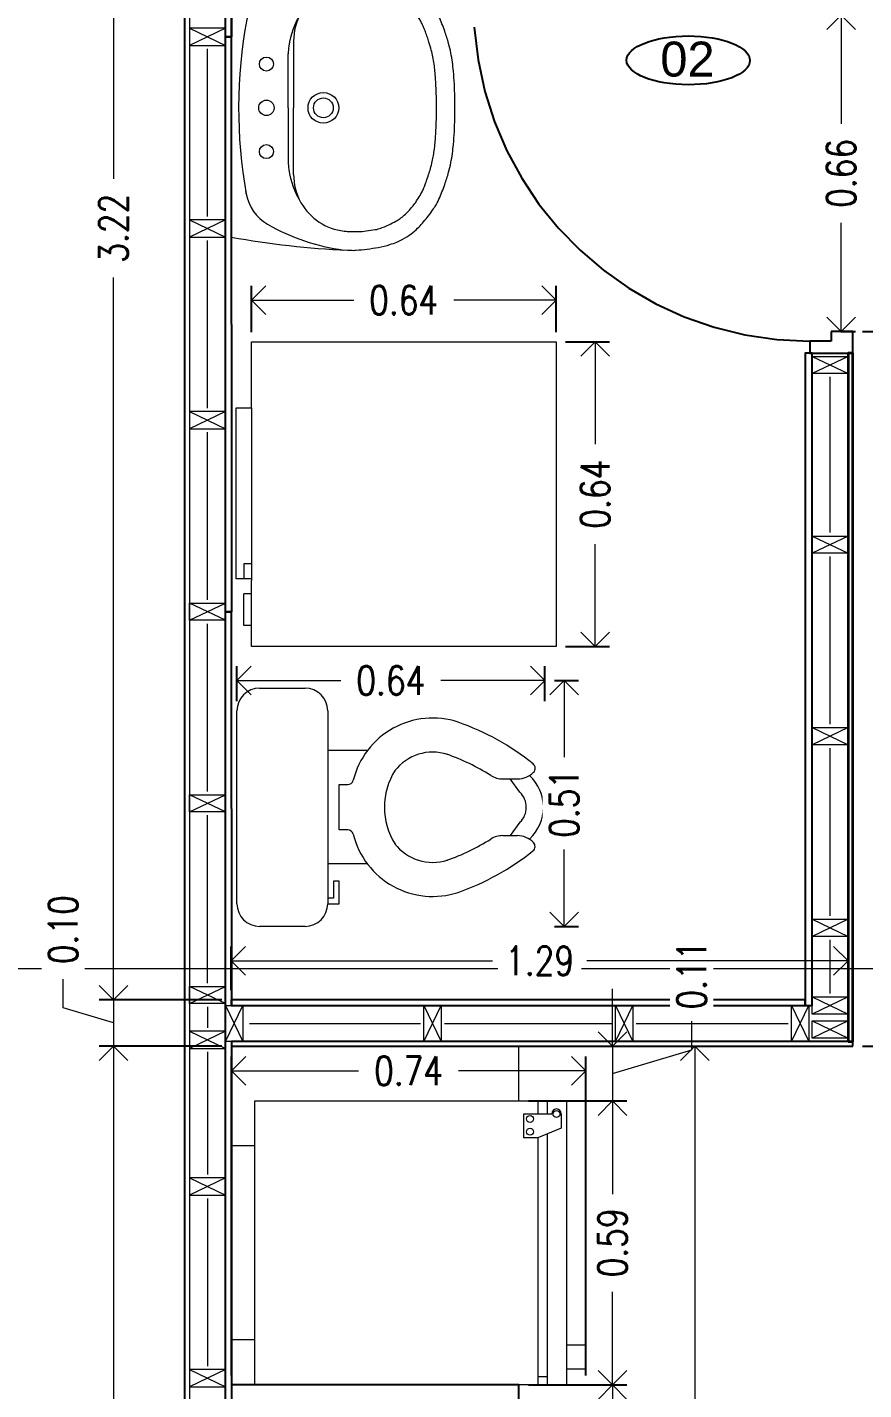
# Model space of a CAD drawing. Header units: inches. Extents: x -102.5 to -49.9, y 36.2 to 69.9.
# Drawn here: x -92.963 to -91.217, y 64.576 to 67.421 of the extents above; entities that cross this region are included whole.
import ezdxf

# ---------------------------------------------------------------- set-up
doc = ezdxf.new("R2010")
doc.units = ezdxf.units.IN
doc.header["$MEASUREMENT"] = 0
doc.linetypes.add('CENTER', pattern=[2, 1.25, -0.25, 0.25, -0.25])
doc.layers.get('DEFPOINTS').update_dxf_attribs({"color": 210})
for name, color, linetype, lineweight in [('A-ANNO-DIMS', 3, 'Continuous', 18), ('A-DETL-MBND', 3, 'Continuous', 18), ('A-DETL-MCUT', 4, 'Continuous', 25), ('A-DOOR-FULL', 4, 'Continuous', 25), ('A-FURN', 8, 'Continuous', 18), ('A-SECT-MCUT', 7, 'Continuous', 35), ('A-WALL-PATT', 8, 'Continuous', 18), ('A-WALL-STUD', 3, 'Continuous', 18), ('arredi', 7, 'Continuous', 20)]:
    doc.layers.add(name, color=color, linetype=linetype, lineweight=lineweight)
doc.styles.add('ARCH', font='txt')
doc.styles.add('ARIAL', font='Arial.ttf')
doc.styles.add('E-ROMANS', font='romans.shx', dxfattribs={"width": 0.8})
doc.dimstyles.new('Fabio1', dxfattribs={"dimscale": 0.001, "dimtxt": 60, "dimasz": 60, "dimexe": 30, "dimexo": 20, "dimgap": 30, "dimtad": 0, "dimzin": 0, "dimdsep": 46, "dimtxsty": 'E-ROMANS', "dimblk": 'OPEN90', "dimcen": 90, "dimclrd": 3, "dimclre": 3, "dimclrt": 3, "dimadec": 0, "dimazin": 0, "dimtfac": 1, "dimtmove": 1, "dimatfit": 3, "dimldrblk": 'OPEN90', "dimfxl": 1, "dimtfill": 1, "dimtolj": 1, "dimtzin": 0, "dimlwd": -1, "dimarcsym": 0})

# ---------------------------------------------------------------- blocks, each defined once
blk = doc.blocks.new('15PTOI06')
for p, q in [((2, 10.5), (6, 10.5)), ((0, -8.5), (0, 8.5)), ((8, 8.5), (8, -8.5)), ((11.5, 5), (8, 5)), ((23.431562, 2.5), (24.727861, 2.5)), ((24.931034, 1.327586), (24.062054, 2.5)), ((9, 2), (9.765178, 2)), ((9, -2), (9, 2)), ((9.765178, -2), (9, -2)), ((24.931034, -1.327586), (24.062054, -2.5)), ((23.431562, -2.5), (24.690476, -2.5)), ((11.5, -5), (8, -5)), ((9, -6.5), (8.5, -6.5)), ((8.5, -6.5), (8.5, -8)), ((9, -8.5), (9, -6.5)), ((8.5, -8), (8, -8)), ((8, -8.5), (9, -8.5)), ((6, -10.5), (2, -10.5))]:
    blk.add_line(p, q)
for centre, radius, start, end in [((2, 8.5), 2, 90, 180), ((6, 8.5), 2, 0, 90), ((17.25, 0.65), 7.210062, 71.816347, 166.116636), ((12, -13.75), 22.534695, 51.265418, 70.559965), ((17.25, 0.65), 4.210062, 71.816347, 142.891702), ((12, -13.75), 19.534695, 57.937508, 70.559965), ((25.787408, 3.438228), 0.5, 314.939898, 51.265418), ((19.118098, 0), 6.118098, 147.797266, 212.202734), ((23.431562, 4.5), 2, 237.937508, 270), ((24.727861, 4.5), 2, 270, 314.939898), ((23.166667, 0), 3.833333, 313.602819, 46.397181), ((9.765178, 2.5), 0.5, 270, 346.116636), ((23.666667, 0), 1.833333, 313.602819, 46.397181), ((9.765178, -2.5), 0.5, 13.883364, 90), ((17.25, -0.65), 7.210062, 193.883364, 288.183653), ((17.25, -0.65), 4.210062, 217.108298, 288.183653), ((12, 13.75), 19.534695, 289.440035, 302.062492), ((23.431562, -4.5), 2, 90, 122.062492), ((24.690476, -4.5), 2, 44.162471, 90), ((25.766527, -3.454957), 0.5, 308.665009, 44.162471), ((12, 13.75), 22.534695, 289.440035, 308.665009), ((2, -8.5), 2, 180, 270), ((6, -8.5), 2, 270, 0)]:
    blk.add_arc(centre, radius, start, end)
at = {"style": 'ARCH'}
for tag, p, flags in [('ITEM', (0, -19.5), 3), ('ROOM_NUMBER', (0, -28.5), 1)]:
    blk.add_attdef(tag, p, '', height=6, dxfattribs=dict(at, flags=flags))
blk = doc.blocks.new('GARDAS4')
at = {"color": 7}
for p, q in [((-0.295, -0.005), (0.295, -0.004999)), ((-0.152201, -0.147001), (0, -0.147001)), ((0, -0.135001), (-0.12296, -0.135001)), ((0, -0.135001), (0.122961, -0.135001)), ((0.152202, -0.147001), (0, -0.147001)), ((-0.325, -0.270001), (-0.325005, -0.271668)), ((0.282628, -0.293776), (0.281999, -0.269737)), ((0.325, -0.270001), (0.32506, -0.289386)), ((-0.32506, -0.289364), (-0.32506, -0.289386))]:
    blk.add_line(p, q, dxfattribs=at)
for points in [[(-0.325, -0.270001, 0.008369), (-0.325278, -0.28406, 0.022086), (-0.32506, -0.289386, 0.020366), (-0.318607, -0.340333, 0.038106), (-0.312, -0.367001, 0.019209), (-0.306278, -0.382319, 0.023244), (-0.300492, -0.394534, 0.033606), (-0.287579, -0.415314, 0.042546), (-0.275, -0.430001, 0.013962), (-0.263181, -0.441002, 0.013132), (-0.25, -0.452001, 0.011277), (-0.236099, -0.462493, 0.014658), (-0.225, -0.470001, 0.03774), (-0.208653, -0.478719, 0.019306), (-0.175, -0.492001, 0.016072), (-0.147195, -0.500759, 0.020549), (-0.125, -0.506001, 0.025272), (-0.083561, -0.511853, 0.018029), (-0.025, -0.515001, 0.004412), (0, -0.515221, 0.004412), (0.025, -0.515001, 0.018029), (0.083561, -0.511853, 0.025272), (0.125, -0.506001, 0.020549), (0.147195, -0.500759, 0.016072), (0.175, -0.492001, 0.019306), (0.208653, -0.478719, 0.03774), (0.225, -0.470001, 0.014658), (0.2361, -0.462493, 0.011277), (0.25, -0.452001, 0.013132), (0.263181, -0.441002, 0.013962), (0.275, -0.430001, 0.042546), (0.287587, -0.415306, 0.033639), (0.300493, -0.394534, 0.023211), (0.306323, -0.382224, 0.019455), (0.312, -0.367001, 0.037722), (0.318436, -0.341, 0.019629), (0.325, -0.290001, 0.02219), (0.325246, -0.28446, 0.008507), (0.325, -0.27)], [(-0.281998, -0.269737, 0.020865), (-0.282472, -0.294828, 0.028997), (-0.281013, -0.312834, 0.00357), (-0.278005, -0.333299, 0.021054), (-0.277324, -0.336741, 0.034401), (-0.273427, -0.349075, 0.02016), (-0.264531, -0.369256, 0.016622), (-0.256813, -0.38377, 0.027743), (-0.251435, -0.392026, 0.033205), (-0.242849, -0.402234, 0.025549), (-0.230218, -0.414096, 0.012194), (-0.218637, -0.423434, 0.017693), (-0.210284, -0.429382, 0.017573), (-0.196578, -0.437753, 0.026055), (-0.186873, -0.442573, 0.00897), (-0.177571, -0.446408, 0.008422), (-0.167527, -0.450145, 0.007267), (-0.152331, -0.455262, 0.008165), (-0.138673, -0.459397, 0.012507), (-0.122289, -0.463626, 0.015115), (-0.108559, -0.466372, 0.008456), (-0.094586, -0.468488, 0.010855), (-0.083645, -0.469714, 0.003365), (-0.06823, -0.470999, 0.0066), (-0.06036, -0.471498, 0.001256), (-0.046541, -0.472155, 0.001659), (-0.036074, -0.472592, 0.00094), (-0.031023, -0.472776, 0.000638), (-0.023582, -0.473025, 0.00802), (0, -0.473403, 0.00802), (0.023582, -0.473025, 0.000638), (0.031024, -0.472776, 0.00094), (0.036074, -0.472592, 0.001659), (0.045501, -0.472199, 0.001052), (0.06036, -0.471498, 0.006804), (0.067281, -0.471062, 0.002873), (0.083646, -0.469714, 0.014633), (0.099703, -0.467823, 0.013827), (0.116555, -0.464859, 0.014302), (0.131759, -0.461292, 0.011757), (0.150002, -0.455997, 0.005651), (0.161765, -0.452134, 0.005695), (0.173347, -0.448037, 0.013254), (0.184105, -0.443767, 0.013788), (0.19421, -0.439108, 0.030435), (0.201599, -0.434873, 0.011762), (0.219712, -0.422354, 0.019328), (0.236356, -0.40925, 0.038039), (0.244004, -0.401659, 0.031954), (0.250748, -0.392774, 0.01913), (0.260433, -0.376873, 0.008921), (0.267682, -0.363314, 0.017685), (0.270971, -0.356288, 0.023958), (0.275214, -0.344824, 0.029115), (0.277688, -0.335072, 0.010429), (0.279638, -0.323664, 0.011056), (0.281013, -0.312834, 0.003678), (0.281172, -0.311198, 0.000554), (0.282136, -0.30033, 0.02295), (0.282669, -0.287459, 0.016667), (0.281999, -0.269737)]]:
    blk.add_lwpolyline(points, format="xyb", dxfattribs=at)
for centre, radius in [((-0.1, -0.085), 0.016), ((0, -0.085), 0.0175), ((0.1, -0.085), 0.016), ((0, -0.215), 0.035), ((0, -0.215), 0.0225)]:
    blk.add_circle(centre, radius, dxfattribs=at)
for centre, radius, start, end in [((1.672884, -0.361978), 2, 169.718214, 177.364097), ((-0.000346, -1.121566), 1.1, 79.413077, 100.279353), ((-1.672884, -0.361978), 2, 2.635905, 10.281788), ((-0.179093, -0.13769), 0.1, 100.103345, 150.120584), ((-0.345746, 0.797578), 0.85, 280.103057, 280.50694), ((0.179093, -0.13769), 0.1, 29.879418, 76.902587), ((0.143877, -0.323251), 0.472481, 150.120581, 172.548759), ((-0.143876, -0.323251), 0.472481, 8.500137, 29.879421), ((-0.114671, -0.324425), 0.19, 97.941313, 122.399413), ((-0.152201, -0.277001), 0.13, 90.000001, 119.631749), ((-0.12296, -0.265001), 0.13, 90.000001, 97.941316), ((0.122961, -0.265001), 0.13, 82.058686, 90.000001), ((0.114672, -0.324425), 0.19, 57.600589, 82.05869), ((0.152202, -0.277001), 0.13, 60.368253, 90.000001), ((-0.152201, -0.277001), 0.13, 119.631749, 173.654639), ((0.152202, -0.277001), 0.13, 3.20319, 60.368253), ((-0.002535, -0.287947), 0.280016, 174.813416, 181.950575), ((-0.152201, -0.277001), 0.13, 173.654639, 176.796812)]:
    blk.add_arc(centre, radius, start, end, dxfattribs=at)
blk = doc.blocks.new('_Open90')
at = {"color": 0, "linetype": 'ByBlock', "lineweight": -2}
for p, q in [((-0.5, 0.5), (0, 0)), ((0, 0), (-1, 0)), ((0, 0), (-0.5, -0.5))]:
    blk.add_line(p, q, dxfattribs=at)
blk = doc.blocks.new('*D1209')
at = {"layer": 'A-ANNO-DIMS', "color": 3, "lineweight": -2, "transparency": 16777216}
for p, q in [((-91.9172, 64.5864), (-91.7115, 64.5864)), ((-91.9172, 64.1364), (-91.7115, 64.1364))]:
    blk.add_line(p, q, dxfattribs=at)
at = {"layer": 'A-ANNO-DIMS', "color": 3, "transparency": 16777216}
for p, q in [((-91.7415, 64.5264), (-91.7415, 64.4646)), ((-91.7415, 64.1964), (-91.7415, 64.2583))]:
    blk.add_line(p, q, dxfattribs=at)
at = {"layer": 'DEFPOINTS', "color": 0, "transparency": 16777216}
for p in [(-91.9372, 64.5864), (-91.9372, 64.1364), (-91.7415, 64.1364)]:
    blk.add_point(p, dxfattribs=at)
at = {"layer": 'A-ANNO-DIMS', "color": 3, "transparency": 16777216, "xscale": 0.06, "yscale": 0.06, "zscale": 0.06}
for p, rotation in [((-91.7415, 64.5864), 90), ((-91.7415, 64.1364), 270)]:
    blk.add_blockref('_Open90', p, dxfattribs=dict(at, rotation=rotation))
at = {"layer": 'A-ANNO-DIMS', "color": 3, "transparency": 16777216, "insert": (-91.7415, 64.3614), "char_height": 0.06, "attachment_point": 5, "rotation": 90, "style": 'E-ROMANS', "bg_fill": 3, "box_fill_scale": 1.25, "bg_fill_color": 256, "bg_fill_true_color": 13158600, "bg_fill_transparency": 0}
blk.add_mtext('\\A1;0.45', dxfattribs=at)
blk = doc.blocks.new('*D1213')
at = {"layer": 'A-ANNO-DIMS', "color": 3, "lineweight": -2, "transparency": 16777216}
for p, q in [((-91.8174, 65.1792), (-91.7115, 65.1792)), ((-91.8174, 64.5867), (-91.7115, 64.5867))]:
    blk.add_line(p, q, dxfattribs=at)
at = {"layer": 'A-ANNO-DIMS', "color": 3, "transparency": 16777216}
for p, q in [((-91.7415, 65.1192), (-91.7415, 64.985)), ((-91.7415, 64.6467), (-91.7415, 64.781))]:
    blk.add_line(p, q, dxfattribs=at)
at = {"layer": 'DEFPOINTS', "color": 0, "transparency": 16777216}
for p in [(-91.8374, 65.1792), (-91.8374, 64.5867), (-91.7415, 64.5867)]:
    blk.add_point(p, dxfattribs=at)
at = {"layer": 'A-ANNO-DIMS', "color": 3, "transparency": 16777216, "xscale": 0.06, "yscale": 0.06, "zscale": 0.06}
for p, rotation in [((-91.7415, 65.1792), 90), ((-91.7415, 64.5867), 270)]:
    blk.add_blockref('_Open90', p, dxfattribs=dict(at, rotation=rotation))
at = {"layer": 'A-ANNO-DIMS', "color": 3, "transparency": 16777216, "insert": (-91.7415, 64.883), "char_height": 0.06, "attachment_point": 5, "rotation": 90, "style": 'E-ROMANS', "bg_fill": 3, "box_fill_scale": 1.25, "bg_fill_color": 256, "bg_fill_true_color": 13158600, "bg_fill_transparency": 0}
blk.add_mtext('\\A1;0.59', dxfattribs=at)
blk = doc.blocks.new('*D1214')
at = {"layer": 'A-ANNO-DIMS', "color": 3, "transparency": 16777216}
for p, q in [((-91.7415, 65.3535), (-91.7415, 65.4135)), ((-91.5765, 65.2859), (-91.5765, 65.3459)), ((-91.7415, 65.2935), (-91.7415, 65.1792)), ((-91.7415, 65.2935), (-91.7415, 65.1792)), ((-91.7415, 65.2364), (-91.5765, 65.2859)), ((-91.7415, 65.1192), (-91.7415, 65.0592))]:
    blk.add_line(p, q, dxfattribs=at)
at = {"layer": 'A-ANNO-DIMS', "color": 3, "lineweight": -2, "transparency": 16777216}
for p, q in [((-91.9172, 65.2935), (-91.7115, 65.2935)), ((-91.9172, 65.1792), (-91.7115, 65.1792))]:
    blk.add_line(p, q, dxfattribs=at)
at = {"layer": 'DEFPOINTS', "color": 0, "transparency": 16777216}
for p in [(-91.9372, 65.2935), (-91.9372, 65.1792), (-91.7415, 65.1792)]:
    blk.add_point(p, dxfattribs=at)
at = {"layer": 'A-ANNO-DIMS', "color": 3, "transparency": 16777216, "xscale": 0.06, "yscale": 0.06, "zscale": 0.06}
for p, rotation in [((-91.7415, 65.2935), 270), ((-91.7415, 65.1792), 90)]:
    blk.add_blockref('_Open90', p, dxfattribs=dict(at, rotation=rotation))
at = {"layer": 'A-ANNO-DIMS', "color": 3, "transparency": 16777216, "insert": (-91.5765, 65.4421), "char_height": 0.06, "attachment_point": 5, "rotation": 90, "style": 'E-ROMANS', "bg_fill": 3, "box_fill_scale": 1.25, "bg_fill_color": 256, "bg_fill_true_color": 13158600, "bg_fill_transparency": 0}
blk.add_mtext('\\A1;0.11', dxfattribs=at)
blk = doc.blocks.new('*D1200')
at = {"layer": 'A-ANNO-DIMS', "color": 3, "lineweight": -2, "transparency": 16777216}
for p, q in [((-91.7215, 65.2935), (-91.5401, 65.2935)), ((-91.7215, 61.4855), (-91.5401, 61.4855))]:
    blk.add_line(p, q, dxfattribs=at)
at = {"layer": 'A-ANNO-DIMS', "color": 3, "transparency": 16777216}
for p, q in [((-91.5701, 65.2335), (-91.5701, 63.4858)), ((-91.5701, 61.5455), (-91.5701, 63.2932))]:
    blk.add_line(p, q, dxfattribs=at)
at = {"layer": 'DEFPOINTS', "color": 0, "transparency": 16777216}
for p in [(-91.7415, 65.2935), (-91.7415, 61.4855), (-91.5701, 61.4855)]:
    blk.add_point(p, dxfattribs=at)
at = {"layer": 'A-ANNO-DIMS', "color": 3, "transparency": 16777216, "xscale": 0.06, "yscale": 0.06, "zscale": 0.06}
for p, rotation in [((-91.5701, 65.2935), 90), ((-91.5701, 61.4855), 270)]:
    blk.add_blockref('_Open90', p, dxfattribs=dict(at, rotation=rotation))
at = {"layer": 'A-ANNO-DIMS', "color": 3, "transparency": 16777216, "insert": (-91.5701, 63.3895), "char_height": 0.06, "attachment_point": 5, "rotation": 90, "style": 'E-ROMANS', "bg_fill": 3, "box_fill_scale": 1.25, "bg_fill_color": 256, "bg_fill_true_color": 13158600, "bg_fill_transparency": 0}
blk.add_mtext('\\A1;3.81', dxfattribs=at)
blk = doc.blocks.new('*D1202')
at = {"layer": 'A-ANNO-DIMS', "color": 3, "lineweight": -2, "transparency": 16777216}
for p, q in [((-92.5372, 64.6064), (-92.5372, 65.2723)), ((-91.7974, 64.6064), (-91.7974, 65.2723))]:
    blk.add_line(p, q, dxfattribs=at)
at = {"layer": 'A-ANNO-DIMS', "color": 3, "transparency": 16777216}
for p, q in [((-92.4772, 65.2423), (-92.2716, 65.2423)), ((-91.8574, 65.2423), (-92.063, 65.2423))]:
    blk.add_line(p, q, dxfattribs=at)
at = {"layer": 'DEFPOINTS', "color": 0, "transparency": 16777216}
for p in [(-91.7974, 65.2423), (-92.5372, 64.5864), (-91.7974, 64.5864)]:
    blk.add_point(p, dxfattribs=at)
at = {"layer": 'A-ANNO-DIMS', "color": 3, "transparency": 16777216, "xscale": 0.06, "yscale": 0.06, "zscale": 0.06, "rotation": 180}
blk.add_blockref('_Open90', (-92.5372, 65.2423), dxfattribs=at)
at = {"layer": 'A-ANNO-DIMS', "color": 3, "transparency": 16777216, "xscale": 0.06, "yscale": 0.06, "zscale": 0.06}
blk.add_blockref('_Open90', (-91.7974, 65.2423), dxfattribs=at)
at = {"layer": 'A-ANNO-DIMS', "color": 3, "transparency": 16777216, "insert": (-92.1673, 65.2423), "char_height": 0.06, "attachment_point": 5, "style": 'E-ROMANS', "bg_fill": 3, "box_fill_scale": 1.25, "bg_fill_color": 256, "bg_fill_true_color": 13158600, "bg_fill_transparency": 0}
blk.add_mtext('\\A1;0.74', dxfattribs=at)
blk = doc.blocks.new('*D1204')
at = {"layer": 'A-ANNO-DIMS', "color": 3, "lineweight": -2, "transparency": 16777216}
for p, q in [((-92.5373, 65.4105), (-92.5373, 65.5019)), ((-91.2502, 65.4165), (-91.2502, 65.5019))]:
    blk.add_line(p, q, dxfattribs=at)
at = {"layer": 'A-ANNO-DIMS', "color": 3, "transparency": 16777216}
for p, q in [((-92.4773, 65.4719), (-91.9923, 65.4719)), ((-91.3102, 65.4719), (-91.7952, 65.4719))]:
    blk.add_line(p, q, dxfattribs=at)
at = {"layer": 'DEFPOINTS', "color": 0, "transparency": 16777216}
for p in [(-91.2502, 65.4719), (-92.5373, 65.3905), (-91.2502, 65.3965)]:
    blk.add_point(p, dxfattribs=at)
at = {"layer": 'A-ANNO-DIMS', "color": 3, "transparency": 16777216, "xscale": 0.06, "yscale": 0.06, "zscale": 0.06, "rotation": 180}
blk.add_blockref('_Open90', (-92.5373, 65.4719), dxfattribs=at)
at = {"layer": 'A-ANNO-DIMS', "color": 3, "transparency": 16777216, "xscale": 0.06, "yscale": 0.06, "zscale": 0.06}
blk.add_blockref('_Open90', (-91.2502, 65.4719), dxfattribs=at)
at = {"layer": 'A-ANNO-DIMS', "color": 3, "transparency": 16777216, "insert": (-91.8938, 65.4719), "char_height": 0.06, "attachment_point": 5, "style": 'E-ROMANS', "bg_fill": 3, "box_fill_scale": 1.25, "bg_fill_color": 256, "bg_fill_true_color": 13158600, "bg_fill_transparency": 0}
blk.add_mtext('\\A1;1.29', dxfattribs=at)
blk = doc.blocks.new('*D1205')
at = {"layer": 'A-ANNO-DIMS', "color": 3, "lineweight": -2, "transparency": 16777216}
for p, q in [((-91.2202, 66.7855), (-91.0402, 66.7855)), ((-91.2203, 65.2935), (-91.0402, 65.2935))]:
    blk.add_line(p, q, dxfattribs=at)
at = {"layer": 'A-ANNO-DIMS', "color": 3, "transparency": 16777216}
for p, q in [((-91.0702, 66.7255), (-91.0702, 66.1381)), ((-91.0702, 65.3535), (-91.0702, 65.9409))]:
    blk.add_line(p, q, dxfattribs=at)
at = {"layer": 'DEFPOINTS', "color": 0, "transparency": 16777216}
for p in [(-91.2402, 66.7855), (-91.2403, 65.2935), (-91.0702, 65.2935)]:
    blk.add_point(p, dxfattribs=at)
at = {"layer": 'A-ANNO-DIMS', "color": 3, "transparency": 16777216, "xscale": 0.06, "yscale": 0.06, "zscale": 0.06}
for p, rotation in [((-91.0702, 66.7855), 90), ((-91.0702, 65.2935), 270)]:
    blk.add_blockref('_Open90', p, dxfattribs=dict(at, rotation=rotation))
at = {"layer": 'A-ANNO-DIMS', "color": 3, "transparency": 16777216, "insert": (-91.0702, 66.0395), "char_height": 0.06, "attachment_point": 5, "rotation": 90, "style": 'E-ROMANS', "bg_fill": 3, "box_fill_scale": 1.25, "bg_fill_color": 256, "bg_fill_true_color": 13158600, "bg_fill_transparency": 0}
blk.add_mtext('\\A1;1.49', dxfattribs=at)
blk = doc.blocks.new('*D1206')
at = {"layer": 'A-ANNO-DIMS', "color": 3, "lineweight": -2, "transparency": 16777216}
for p, q in [((-92.4954, 66.7838), (-92.4954, 66.8809)), ((-91.8595, 66.7838), (-91.8595, 66.8809))]:
    blk.add_line(p, q, dxfattribs=at)
at = {"layer": 'A-ANNO-DIMS', "color": 3, "transparency": 16777216}
for p, q in [((-92.4354, 66.8509), (-92.2818, 66.8509)), ((-91.9195, 66.8509), (-92.0732, 66.8509))]:
    blk.add_line(p, q, dxfattribs=at)
at = {"layer": 'DEFPOINTS', "color": 0, "transparency": 16777216}
for p in [(-91.8595, 66.8509), (-92.4954, 66.7638), (-91.8595, 66.7638)]:
    blk.add_point(p, dxfattribs=at)
at = {"layer": 'A-ANNO-DIMS', "color": 3, "transparency": 16777216, "xscale": 0.06, "yscale": 0.06, "zscale": 0.06, "rotation": 180}
blk.add_blockref('_Open90', (-92.4954, 66.8509), dxfattribs=at)
at = {"layer": 'A-ANNO-DIMS', "color": 3, "transparency": 16777216, "xscale": 0.06, "yscale": 0.06, "zscale": 0.06}
blk.add_blockref('_Open90', (-91.8595, 66.8509), dxfattribs=at)
at = {"layer": 'A-ANNO-DIMS', "color": 3, "transparency": 16777216, "insert": (-92.1775, 66.8509), "char_height": 0.06, "attachment_point": 5, "style": 'E-ROMANS', "bg_fill": 3, "box_fill_scale": 1.25, "bg_fill_color": 256, "bg_fill_true_color": 13158600, "bg_fill_transparency": 0}
blk.add_mtext('\\A1;0.64', dxfattribs=at)
blk = doc.blocks.new('*D1207')
at = {"layer": 'A-ANNO-DIMS', "color": 3, "lineweight": -2, "transparency": 16777216}
for p, q in [((-91.8395, 66.7638), (-91.7477, 66.7638)), ((-91.8395, 66.1279), (-91.7477, 66.1279))]:
    blk.add_line(p, q, dxfattribs=at)
at = {"layer": 'A-ANNO-DIMS', "color": 3, "transparency": 16777216}
for p, q in [((-91.7777, 66.7038), (-91.7777, 66.5501)), ((-91.7777, 66.1879), (-91.7777, 66.3416))]:
    blk.add_line(p, q, dxfattribs=at)
at = {"layer": 'DEFPOINTS', "color": 0, "transparency": 16777216}
for p in [(-91.8595, 66.7638), (-91.8595, 66.1279), (-91.7777, 66.1279)]:
    blk.add_point(p, dxfattribs=at)
at = {"layer": 'A-ANNO-DIMS', "color": 3, "transparency": 16777216, "xscale": 0.06, "yscale": 0.06, "zscale": 0.06}
for p, rotation in [((-91.7777, 66.7638), 90), ((-91.7777, 66.1279), 270)]:
    blk.add_blockref('_Open90', p, dxfattribs=dict(at, rotation=rotation))
at = {"layer": 'A-ANNO-DIMS', "color": 3, "transparency": 16777216, "insert": (-91.7777, 66.4459), "char_height": 0.06, "attachment_point": 5, "rotation": 90, "style": 'E-ROMANS', "bg_fill": 3, "box_fill_scale": 1.25, "bg_fill_color": 256, "bg_fill_true_color": 13158600, "bg_fill_transparency": 0}
blk.add_mtext('\\A1;0.64', dxfattribs=at)
blk = doc.blocks.new('*D1194')
at = {"layer": 'A-ANNO-DIMS', "color": 3, "lineweight": -2, "transparency": 16777216}
for p, q in [((-92.5255, 66.0136), (-92.5255, 66.0871)), ((-91.8831, 66.0136), (-91.8831, 66.0871))]:
    blk.add_line(p, q, dxfattribs=at)
at = {"layer": 'A-ANNO-DIMS', "color": 3, "transparency": 16777216}
for p, q in [((-92.4655, 66.0571), (-92.3086, 66.0571)), ((-91.9431, 66.0571), (-92.1001, 66.0571))]:
    blk.add_line(p, q, dxfattribs=at)
at = {"layer": 'DEFPOINTS', "color": 0, "transparency": 16777216}
for p in [(-91.8831, 66.0571), (-92.5255, 65.9936), (-91.8831, 65.9936)]:
    blk.add_point(p, dxfattribs=at)
at = {"layer": 'A-ANNO-DIMS', "color": 3, "transparency": 16777216, "xscale": 0.06, "yscale": 0.06, "zscale": 0.06, "rotation": 180}
blk.add_blockref('_Open90', (-92.5255, 66.0571), dxfattribs=at)
at = {"layer": 'A-ANNO-DIMS', "color": 3, "transparency": 16777216, "xscale": 0.06, "yscale": 0.06, "zscale": 0.06}
blk.add_blockref('_Open90', (-91.8831, 66.0571), dxfattribs=at)
at = {"layer": 'A-ANNO-DIMS', "color": 3, "transparency": 16777216, "insert": (-92.2043, 66.0571), "char_height": 0.06, "attachment_point": 5, "style": 'E-ROMANS', "bg_fill": 3, "box_fill_scale": 1.25, "bg_fill_color": 256, "bg_fill_true_color": 13158600, "bg_fill_transparency": 0}
blk.add_mtext('\\A1;0.64', dxfattribs=at)
blk = doc.blocks.new('*D1195')
at = {"layer": 'A-ANNO-DIMS', "color": 3, "lineweight": -2, "transparency": 16777216}
for p, q in [((-91.8631, 66.0571), (-91.8124, 66.0571)), ((-91.8631, 65.5436), (-91.8124, 65.5436))]:
    blk.add_line(p, q, dxfattribs=at)
at = {"layer": 'A-ANNO-DIMS', "color": 3, "transparency": 16777216}
for p, q in [((-91.8424, 65.9971), (-91.8424, 65.8966)), ((-91.8424, 65.6036), (-91.8424, 65.704))]:
    blk.add_line(p, q, dxfattribs=at)
at = {"layer": 'DEFPOINTS', "color": 0, "transparency": 16777216}
for p in [(-91.8831, 66.0571), (-91.8831, 65.5436), (-91.8424, 65.5436)]:
    blk.add_point(p, dxfattribs=at)
at = {"layer": 'A-ANNO-DIMS', "color": 3, "transparency": 16777216, "xscale": 0.06, "yscale": 0.06, "zscale": 0.06}
for p, rotation in [((-91.8424, 66.0571), 90), ((-91.8424, 65.5436), 270)]:
    blk.add_blockref('_Open90', p, dxfattribs=dict(at, rotation=rotation))
at = {"layer": 'A-ANNO-DIMS', "color": 3, "transparency": 16777216, "insert": (-91.8424, 65.8003), "char_height": 0.06, "attachment_point": 5, "rotation": 90, "style": 'E-ROMANS', "bg_fill": 3, "box_fill_scale": 1.25, "bg_fill_color": 256, "bg_fill_true_color": 13158600, "bg_fill_transparency": 0}
blk.add_mtext('\\A1;0.51', dxfattribs=at)
blk = doc.blocks.new('*D1197')
at = {"layer": 'A-ANNO-DIMS', "color": 3, "lineweight": -2, "transparency": 16777216}
for p, q in [((-91.2652, 67.4455), (-91.2345, 67.4455)), ((-91.2652, 66.7855), (-91.2345, 66.7855))]:
    blk.add_line(p, q, dxfattribs=at)
at = {"layer": 'A-ANNO-DIMS', "color": 3, "transparency": 16777216}
for p, q in [((-91.2645, 67.3855), (-91.2645, 67.2187)), ((-91.2645, 66.8455), (-91.2645, 67.0124))]:
    blk.add_line(p, q, dxfattribs=at)
at = {"layer": 'DEFPOINTS', "color": 0, "transparency": 16777216}
for p in [(-91.2852, 67.4455), (-91.2852, 66.7855), (-91.2645, 66.7855)]:
    blk.add_point(p, dxfattribs=at)
at = {"layer": 'A-ANNO-DIMS', "color": 3, "transparency": 16777216, "xscale": 0.06, "yscale": 0.06, "zscale": 0.06}
for p, rotation in [((-91.2645, 67.4455), 90), ((-91.2645, 66.7855), 270)]:
    blk.add_blockref('_Open90', p, dxfattribs=dict(at, rotation=rotation))
at = {"layer": 'A-ANNO-DIMS', "color": 3, "transparency": 16777216, "insert": (-91.2645, 67.1155), "char_height": 0.06, "attachment_point": 5, "rotation": 90, "style": 'E-ROMANS', "bg_fill": 3, "box_fill_scale": 1.25, "bg_fill_color": 256, "bg_fill_true_color": 13158600, "bg_fill_transparency": 0}
blk.add_mtext('\\A1;0.66', dxfattribs=at)
blk = doc.blocks.new('*D1181')
at = {"layer": 'A-ANNO-DIMS', "color": 3, "lineweight": -2, "transparency": 16777216}
for p, q in [((-92.7633, 68.6115), (-92.7533, 68.6115)), ((-92.5572, 65.3905), (-92.8133, 65.3905))]:
    blk.add_line(p, q, dxfattribs=at)
at = {"layer": 'A-ANNO-DIMS', "color": 3, "transparency": 16777216}
for p, q in [((-92.7833, 68.5515), (-92.7833, 67.1042)), ((-92.7833, 65.4505), (-92.7833, 66.8979))]:
    blk.add_line(p, q, dxfattribs=at)
at = {"layer": 'DEFPOINTS', "color": 0, "transparency": 16777216}
for p in [(-92.7833, 68.6115), (-92.7833, 65.3905), (-92.5372, 65.3905)]:
    blk.add_point(p, dxfattribs=at)
at = {"layer": 'A-ANNO-DIMS', "color": 3, "transparency": 16777216, "xscale": 0.06, "yscale": 0.06, "zscale": 0.06}
for p, rotation in [((-92.7833, 68.6115), 90), ((-92.7833, 65.3905), 270)]:
    blk.add_blockref('_Open90', p, dxfattribs=dict(at, rotation=rotation))
at = {"layer": 'A-ANNO-DIMS', "color": 3, "transparency": 16777216, "insert": (-92.7833, 67.001), "char_height": 0.06, "attachment_point": 5, "rotation": 90, "style": 'E-ROMANS', "bg_fill": 3, "box_fill_scale": 1.25, "bg_fill_color": 256, "bg_fill_true_color": 13158600, "bg_fill_transparency": 0}
blk.add_mtext('\\A1;3.22', dxfattribs=at)
blk = doc.blocks.new('*D1183')
at = {"layer": 'A-ANNO-DIMS', "color": 3, "transparency": 16777216}
for p, q in [((-92.7833, 65.4505), (-92.7833, 65.5105)), ((-92.8883, 65.3735), (-92.8883, 65.4335)), ((-92.7833, 65.3905), (-92.7833, 65.2935)), ((-92.7833, 65.3905), (-92.7833, 65.2935)), ((-92.7833, 65.342), (-92.8883, 65.3735)), ((-92.7833, 65.2335), (-92.7833, 65.1735))]:
    blk.add_line(p, q, dxfattribs=at)
at = {"layer": 'A-ANNO-DIMS', "color": 3, "lineweight": -2, "transparency": 16777216}
for p, q in [((-92.5572, 65.3905), (-92.8133, 65.3905)), ((-92.5572, 65.2935), (-92.8133, 65.2935))]:
    blk.add_line(p, q, dxfattribs=at)
at = {"layer": 'DEFPOINTS', "color": 0, "transparency": 16777216}
for p in [(-92.5372, 65.3905), (-92.7833, 65.2935), (-92.5372, 65.2935)]:
    blk.add_point(p, dxfattribs=at)
at = {"layer": 'A-ANNO-DIMS', "color": 3, "transparency": 16777216, "xscale": 0.06, "yscale": 0.06, "zscale": 0.06}
for p, rotation in [((-92.7833, 65.3905), 270), ((-92.7833, 65.2935), 90)]:
    blk.add_blockref('_Open90', p, dxfattribs=dict(at, rotation=rotation))
at = {"layer": 'A-ANNO-DIMS', "color": 3, "transparency": 16777216, "insert": (-92.8883, 65.5367), "char_height": 0.06, "attachment_point": 5, "rotation": 90, "style": 'E-ROMANS', "bg_fill": 3, "box_fill_scale": 1.25, "bg_fill_color": 256, "bg_fill_true_color": 13158600, "bg_fill_transparency": 0}
blk.add_mtext('\\A1;0.10', dxfattribs=at)
blk = doc.blocks.new('*D1184')
at = {"layer": 'A-ANNO-DIMS', "color": 3, "lineweight": -2, "transparency": 16777216}
for p, q in [((-92.6552, 65.2935), (-92.8133, 65.2935)), ((-92.6552, 61.0895), (-92.8133, 61.0895))]:
    blk.add_line(p, q, dxfattribs=at)
at = {"layer": 'A-ANNO-DIMS', "color": 3, "transparency": 16777216}
for p, q in [((-92.7833, 65.2335), (-92.7833, 63.2947)), ((-92.7833, 61.1495), (-92.7833, 63.0884))]:
    blk.add_line(p, q, dxfattribs=at)
at = {"layer": 'DEFPOINTS', "color": 0, "transparency": 16777216}
for p in [(-92.6352, 65.2935), (-92.7833, 61.0895), (-92.6352, 61.0895)]:
    blk.add_point(p, dxfattribs=at)
at = {"layer": 'A-ANNO-DIMS', "color": 3, "transparency": 16777216, "xscale": 0.06, "yscale": 0.06, "zscale": 0.06}
for p, rotation in [((-92.7833, 65.2935), 90), ((-92.7833, 61.0895), 270)]:
    blk.add_blockref('_Open90', p, dxfattribs=dict(at, rotation=rotation))
at = {"layer": 'A-ANNO-DIMS', "color": 3, "transparency": 16777216, "insert": (-92.7833, 63.1915), "char_height": 0.06, "attachment_point": 5, "rotation": 90, "style": 'E-ROMANS', "bg_fill": 3, "box_fill_scale": 1.25, "bg_fill_color": 256, "bg_fill_true_color": 13158600, "bg_fill_transparency": 0}
blk.add_mtext('\\A1;4.20', dxfattribs=at)
blk = doc.blocks.new('*D1175')
at = {"layer": 'A-ANNO-DIMS', "color": 3, "lineweight": -2, "transparency": 16777216}
for p, q in [((-92.6552, 68.6115), (-93.2956, 68.6115)), ((-92.6552, 61.0895), (-93.2956, 61.0895))]:
    blk.add_line(p, q, dxfattribs=at)
at = {"layer": 'A-ANNO-DIMS', "color": 3, "transparency": 16777216}
for p, q in [((-93.2656, 68.5515), (-93.2656, 64.9537)), ((-93.2656, 61.1495), (-93.2656, 64.7474))]:
    blk.add_line(p, q, dxfattribs=at)
at = {"layer": 'DEFPOINTS', "color": 0, "transparency": 16777216}
for p in [(-92.6352, 68.6115), (-93.2656, 61.0895), (-92.6352, 61.0895)]:
    blk.add_point(p, dxfattribs=at)
at = {"layer": 'A-ANNO-DIMS', "color": 3, "transparency": 16777216, "xscale": 0.06, "yscale": 0.06, "zscale": 0.06}
for p, rotation in [((-93.2656, 68.6115), 90), ((-93.2656, 61.0895), 270)]:
    blk.add_blockref('_Open90', p, dxfattribs=dict(at, rotation=rotation))
at = {"layer": 'A-ANNO-DIMS', "color": 3, "transparency": 16777216, "insert": (-93.2656, 64.8505), "char_height": 0.06, "attachment_point": 5, "rotation": 90, "style": 'E-ROMANS', "bg_fill": 3, "box_fill_scale": 1.25, "bg_fill_color": 256, "bg_fill_true_color": 13158600, "bg_fill_transparency": 0}
blk.add_mtext('\\A1;7.52', dxfattribs=at)
blk = doc.blocks.new('*D1160')
at = {"layer": 'A-ANNO-DIMS', "color": 3, "lineweight": -2, "transparency": 16777216}
for p, q in [((-92.6352, 68.5915), (-92.6352, 60.7622)), ((-86.3553, 68.5916), (-86.3553, 60.7622))]:
    blk.add_line(p, q, dxfattribs=at)
at = {"layer": 'A-ANNO-DIMS', "color": 3, "transparency": 16777216}
for p, q in [((-92.5752, 60.7922), (-89.5972, 60.7922)), ((-86.4153, 60.7922), (-89.3932, 60.7922))]:
    blk.add_line(p, q, dxfattribs=at)
at = {"layer": 'DEFPOINTS', "color": 0, "transparency": 16777216}
for p in [(-92.6352, 68.6115), (-86.3553, 68.6116), (-86.3553, 60.7922)]:
    blk.add_point(p, dxfattribs=at)
at = {"layer": 'A-ANNO-DIMS', "color": 3, "transparency": 16777216, "xscale": 0.06, "yscale": 0.06, "zscale": 0.06, "rotation": 180}
blk.add_blockref('_Open90', (-92.6352, 60.7922), dxfattribs=at)
at = {"layer": 'A-ANNO-DIMS', "color": 3, "transparency": 16777216, "xscale": 0.06, "yscale": 0.06, "zscale": 0.06}
blk.add_blockref('_Open90', (-86.3553, 60.7922), dxfattribs=at)
at = {"layer": 'A-ANNO-DIMS', "color": 3, "transparency": 16777216, "insert": (-89.4952, 60.7922), "char_height": 0.06, "attachment_point": 5, "style": 'E-ROMANS', "bg_fill": 3, "box_fill_scale": 1.25, "bg_fill_color": 256, "bg_fill_true_color": 13158600, "bg_fill_transparency": 0}
blk.add_mtext('\\A1;6.28', dxfattribs=at)

msp = doc.modelspace()

# ---------------------------------------------------------------- linework, layer by layer
for p, q in [((-91.9372, 64.5864), (-92.5372, 64.5864)), ((-91.9372, 64.1364), (-91.9372, 64.5864))]:
    msp.add_line(p, q)
at = {"layer": 'A-DETL-MBND'}
for points in [[(-92.6352, 65.0005), (-92.6352, 68.6005), (-92.6242, 68.6005), (-92.6242, 65.0005)], [(-92.6242, 65.0255), (-92.6242, 61.1005), (-92.6352, 61.1005), (-92.6352, 65.0005)]]:
    msp.add_lwpolyline(points, dxfattribs=at)
at = {"layer": 'A-DETL-MCUT'}
for p, q in [((-92.5492, 65.0005), (-92.5493, 66.2005)), ((-92.5493, 66.2005), (-92.5373, 66.2005)), ((-92.5373, 66.2005), (-92.5372, 65.3785)), ((-92.5372, 65.3035), (-92.5372, 64.1505))]:
    msp.add_line(p, q, dxfattribs=at)
for points in [[(-92.5372, 68.2976), (-92.5372, 67.4005), (-92.5492, 67.4005), (-92.5492, 68.6005), (-92.5372, 68.6005), (-92.5372, 68.3775)], [(-92.5372, 64.1505), (-92.5372, 63.8005), (-92.5492, 63.8005), (-92.5492, 65.0255)]]:
    msp.add_lwpolyline(points, dxfattribs=at)
for points in [[(-92.5492, 66.2005), (-92.5493, 67.4005), (-92.5373, 67.4005), (-92.5372, 66.2005)], [(-91.3252, 66.7405), (-91.3395, 66.7405), (-91.3395, 65.3785), (-91.3252, 65.3785)], [(-91.3395, 65.3785), (-91.3395, 65.3905), (-92.5373, 65.3905), (-92.5373, 65.3785)], [(-91.2403, 65.2935), (-91.2403, 65.3035), (-92.5372, 65.3035), (-92.5372, 65.2935)]]:
    msp.add_lwpolyline(points, close=True, dxfattribs=at)
at = {"layer": 'A-DOOR-FULL', "linetype": 'CENTER'}
msp.add_lwpolyline([(-91.3302, 66.7655), (-91.3302, 66.7405), (-91.2402, 66.7405), (-91.2402, 66.7855), (-91.2852, 66.7855), (-91.2852, 66.7655), (-91.3302, 66.7655)], dxfattribs=at)
msp.add_arc((-91.3292, 67.4682), 0.7027, 183.8907, 269.9136, dxfattribs=at)
at = {"layer": 'A-FURN'}
for p, q in [((-92.5372, 64.6865), (-92.5372, 64.0865)), ((-92.5372, 64.5864), (-91.9372, 64.5864))]:
    msp.add_line(p, q, dxfattribs=at)
at = {"layer": 'A-SECT-MCUT'}
msp.add_lwpolyline([(-91.2502, 65.3035), (-91.2403, 65.3035), (-91.2402, 66.7405), (-91.2502, 66.7405)], close=True, dxfattribs=at)
at = {"layer": 'A-WALL-PATT', "ltscale": 0.1}
for p, q in [((-92.5868, 67.0255), (-92.5868, 67.3755)), ((-92.5868, 66.6255), (-92.5868, 66.9755)), ((-91.2877, 66.3655), (-91.2877, 66.6905)), ((-92.5868, 66.2255), (-92.5868, 66.5755)), ((-91.2877, 65.9655), (-91.2877, 66.3155)), ((-92.5868, 65.8255), (-92.5868, 66.1755)), ((-91.2877, 65.5655), (-91.2877, 65.9155)), ((-92.5868, 65.4254), (-92.5868, 65.7755)), ((-91.2877, 65.4035), (-91.2877, 65.5155)), ((-92.5868, 65.3754), (-92.5868, 65.332)), ((-92.4992, 65.341), (-92.1425, 65.341)), ((-92.0925, 65.341), (-91.7425, 65.341)), ((-91.6925, 65.341), (-91.3752, 65.341)), ((-92.5868, 65.282), (-92.5868, 65.0255)), ((-92.5868, 64.9755), (-92.5868, 64.6255))]:
    msp.add_line(p, q, dxfattribs=at)
at = {"layer": 'A-WALL-STUD'}
for p, q in [((-92.5493, 67.4185), (-92.6243, 67.3825)), ((-92.6243, 67.4185), (-92.5493, 67.3825)), ((-92.5493, 67.0185), (-92.6243, 66.9825)), ((-92.6243, 67.0185), (-92.5493, 66.9825)), ((-91.3252, 66.7335), (-91.2502, 66.6975)), ((-91.2502, 66.7335), (-91.3252, 66.6975)), ((-92.5493, 66.6185), (-92.6243, 66.5825)), ((-92.6243, 66.6185), (-92.5493, 66.5825)), ((-91.3252, 66.3585), (-91.2502, 66.3225)), ((-91.2502, 66.3585), (-91.3252, 66.3225)), ((-92.5493, 66.1825), (-92.6243, 66.2185)), ((-92.6243, 66.1825), (-92.5493, 66.2185)), ((-91.3252, 65.9585), (-91.2502, 65.9225)), ((-91.2502, 65.9585), (-91.3252, 65.9225)), ((-92.5493, 65.7825), (-92.6243, 65.8185)), ((-92.6243, 65.7825), (-92.5493, 65.8185)), ((-91.3252, 65.5585), (-91.2502, 65.5225)), ((-91.2502, 65.5585), (-91.3252, 65.5225)), ((-92.5493, 65.3824), (-92.6243, 65.4184)), ((-92.6243, 65.3824), (-92.5493, 65.4184)), ((-91.3252, 65.3965), (-91.2502, 65.3605)), ((-91.2502, 65.3965), (-91.3252, 65.3605)), ((-92.5492, 65.3035), (-92.5132, 65.3785)), ((-92.5492, 65.3785), (-92.5132, 65.3035)), ((-92.1355, 65.3035), (-92.0995, 65.3785)), ((-92.1355, 65.3785), (-92.0995, 65.3035)), ((-91.7355, 65.3035), (-91.6995, 65.3785)), ((-91.7355, 65.3785), (-91.6995, 65.3035)), ((-91.3682, 65.3035), (-91.3322, 65.3785)), ((-91.3682, 65.3785), (-91.3322, 65.3035)), ((-91.3252, 65.3465), (-91.2502, 65.3105)), ((-91.2502, 65.3465), (-91.3252, 65.3105)), ((-92.5493, 65.325), (-92.6243, 65.289)), ((-92.6243, 65.325), (-92.5493, 65.289)), ((-92.5493, 65.0185), (-92.6243, 64.9825)), ((-92.6243, 65.0185), (-92.5493, 64.9825)), ((-92.5493, 64.6185), (-92.6243, 64.5825)), ((-92.6243, 64.6185), (-92.5493, 64.5825))]:
    msp.add_line(p, q, dxfattribs=at)
for points in [[(-92.5493, 67.4185), (-92.6243, 67.4185), (-92.6243, 67.3825), (-92.5493, 67.3825)], [(-92.5493, 67.0185), (-92.6243, 67.0185), (-92.6243, 66.9825), (-92.5493, 66.9825)], [(-91.3252, 66.7335), (-91.2502, 66.7335), (-91.2502, 66.6975), (-91.3252, 66.6975)], [(-92.5493, 66.6185), (-92.6243, 66.6185), (-92.6243, 66.5825), (-92.5493, 66.5825)], [(-91.3252, 66.3585), (-91.2502, 66.3585), (-91.2502, 66.3225), (-91.3252, 66.3225)], [(-92.5493, 66.1825), (-92.6243, 66.1825), (-92.6243, 66.2185), (-92.5493, 66.2185)], [(-91.3252, 65.9585), (-91.2502, 65.9585), (-91.2502, 65.9225), (-91.3252, 65.9225)], [(-92.5493, 65.7825), (-92.6243, 65.7825), (-92.6243, 65.8185), (-92.5493, 65.8185)], [(-91.3252, 65.5585), (-91.2502, 65.5585), (-91.2502, 65.5225), (-91.3252, 65.5225)], [(-92.5493, 65.3824), (-92.6243, 65.3824), (-92.6243, 65.4184), (-92.5493, 65.4184)], [(-91.3252, 65.3965), (-91.2502, 65.3965), (-91.2502, 65.3605), (-91.3252, 65.3605)], [(-92.5492, 65.3035), (-92.5492, 65.3785), (-92.5132, 65.3785), (-92.5132, 65.3035)], [(-92.1355, 65.3035), (-92.1355, 65.3785), (-92.0995, 65.3785), (-92.0995, 65.3035)], [(-91.7355, 65.3035), (-91.7355, 65.3785), (-91.6995, 65.3785), (-91.6995, 65.3035)], [(-91.3682, 65.3035), (-91.3682, 65.3785), (-91.3322, 65.3785), (-91.3322, 65.3035)], [(-91.3252, 65.3465), (-91.2502, 65.3465), (-91.2502, 65.3105), (-91.3252, 65.3105)], [(-92.5493, 65.325), (-92.6243, 65.325), (-92.6243, 65.289), (-92.5493, 65.289)], [(-92.5493, 65.0185), (-92.6243, 65.0185), (-92.6243, 64.9825), (-92.5493, 64.9825)], [(-92.5493, 64.6185), (-92.6243, 64.6185), (-92.6243, 64.5825), (-92.5493, 64.5825)]]:
    msp.add_lwpolyline(points, close=True, dxfattribs=at)
at = {"layer": 'arredi'}
for p, q in [((-92.4954, 66.626), (-92.4954, 66.7638)), ((-92.4954, 66.7638), (-91.8595, 66.7638)), ((-91.8595, 66.7638), (-91.8595, 66.1279)), ((-92.5272, 66.2689), (-92.5272, 66.626)), ((-92.5272, 66.626), (-92.4954, 66.626)), ((-92.4954, 66.626), (-92.4954, 66.2657)), ((-92.5113, 66.3007), (-92.5113, 66.2689)), ((-92.4954, 66.3007), (-92.5113, 66.3007)), ((-92.4954, 66.2689), (-92.5272, 66.2689)), ((-92.4954, 66.1279), (-92.4954, 66.2657)), ((-92.5113, 66.1719), (-92.5113, 66.2379)), ((-92.4954, 66.2379), (-92.5113, 66.2379)), ((-92.4954, 66.1719), (-92.5113, 66.1719)), ((-91.8595, 66.1279), (-92.4954, 66.1279)), ((-93.9833, 65.4558), (-85.1252, 65.4558)), ((-91.9372, 65.1792), (-91.9372, 65.2935)), ((-91.9372, 64.5864), (-91.9372, 64.4114))]:
    msp.add_line(p, q, dxfattribs=at)
at = {"layer": 'arredi', "color": 0}
for p, q in [((-92.4884, 64.5867), (-92.4884, 65.1792)), ((-92.4884, 65.1792), (-91.8974, 65.1792)), ((-91.8974, 65.1792), (-91.8974, 65.1525)), ((-91.8774, 65.1525), (-91.8774, 65.1792)), ((-91.8774, 65.1792), (-91.8374, 65.1792)), ((-91.8374, 65.1792), (-91.8374, 64.5867)), ((-91.9265, 65.1025), (-91.9265, 65.1525)), ((-91.9265, 65.1525), (-91.8686, 65.1525)), ((-91.8486, 65.1525), (-91.8486, 65.1225)), ((-91.8974, 65.1025), (-91.9265, 65.1025)), ((-91.8486, 65.1225), (-91.8974, 65.1025)), ((-91.8974, 65.1025), (-91.8974, 64.5867)), ((-91.8774, 64.5867), (-91.8774, 65.1107)), ((-92.5372, 64.6805), (-92.5372, 65.0854)), ((-92.4884, 65.0854), (-92.5372, 65.0854)), ((-92.4884, 64.6805), (-92.5372, 64.6805)), ((-91.8374, 64.6701), (-91.7974, 64.6701)), ((-91.7974, 64.6201), (-91.7974, 64.6701)), ((-91.8374, 64.6201), (-91.7974, 64.6201)), ((-91.8774, 64.6034), (-91.8974, 64.6034)), ((-91.8974, 64.5867), (-92.4884, 64.5867)), ((-91.8374, 64.5867), (-91.8774, 64.5867))]:
    msp.add_line(p, q, dxfattribs=at)
for centre in [(-91.8586, 65.1518), (-91.9137, 65.1418), (-91.9137, 65.1151)]:
    msp.add_circle(centre, 0.00723, dxfattribs=at)
msp.add_arc((-91.8586, 65.1525), 0.01, 0, 180, dxfattribs=at)

# ---------------------------------------------------------------- block references
at = {"layer": 'arredi', "xscale": 0.9145318434530785, "yscale": 0.9145318434530785, "zscale": 0.9145318434530785, "rotation": 90}
msp.add_blockref('GARDAS4', (-92.5418, 67.2523), dxfattribs=at)
at = {"layer": 'arredi', "xscale": 0.0236842105263122, "yscale": 0.0236842105263122, "zscale": 0.0236842105263122}
msp.add_blockref('15PTOI06', (-92.5255, 65.7923), dxfattribs=at)

# ---------------------------------------------------------------- next in the draw order: dimensions: what is measured, and where the dimension line sits
at = {"layer": 'A-ANNO-DIMS'}
for base, p1, p2, picture, middle in [((-91.8595, 66.8509), (-92.4954, 66.7638), (-91.8595, 66.7638), '*D1206', (-92.1775, 66.8509)), ((-91.8831, 66.0571), (-92.5255, 65.9936), (-91.8831, 65.9936), '*D1194', (-92.2043, 66.0571))]:
    dim = msp.add_linear_dim(base=base, p1=p1, p2=p2, dimstyle='Fabio1', dxfattribs=at)
    dim.commit()
    dim.dimension.update_dxf_attribs({"geometry": picture, "text_midpoint": middle})
dim = msp.add_linear_dim(base=(-91.7415, 64.1364), p1=(-91.9372, 64.5864), p2=(-91.9372, 64.1364), angle=90, dimstyle='Fabio1', dxfattribs=at)
dim.commit()
dim.dimension.update_dxf_attribs({"geometry": '*D1209', "text_midpoint": (-91.7415, 64.3614)})

# ---------------------------------------------------------------- next in the draw order: dimensions: what is measured, and where the dimension line sits
for base, p1, p2, picture, middle in [((-91.7777, 66.1279), (-91.8595, 66.7638), (-91.8595, 66.1279), '*D1207', (-91.7777, 66.4459)), ((-91.8424, 65.5436), (-91.8831, 66.0571), (-91.8831, 65.5436), '*D1195', (-91.8424, 65.8003)), ((-91.7415, 64.5867), (-91.8374, 65.1792), (-91.8374, 64.5867), '*D1213', (-91.7415, 64.883))]:
    dim = msp.add_linear_dim(base=base, p1=p1, p2=p2, angle=90, dimstyle='Fabio1', dxfattribs=at)
    dim.commit()
    dim.dimension.update_dxf_attribs({"geometry": picture, "text_midpoint": middle})

# ---------------------------------------------------------------- next in the draw order: dimensions: what is measured, and where the dimension line sits
dim = msp.add_linear_dim(base=(-91.7415, 65.1792), p1=(-91.9372, 65.2935), p2=(-91.9372, 65.1792), angle=90, dimstyle='Fabio1', dxfattribs=at)
dim.commit()
dim.dimension.update_dxf_attribs({"geometry": '*D1214', "text_midpoint": (-91.5765, 65.3759)})

# ---------------------------------------------------------------- next in the draw order: dimensions: what is measured, and where the dimension line sits
for base, p1, p2, picture, middle in [((-91.2502, 65.4719), (-92.5373, 65.3905), (-91.2502, 65.3965), '*D1204', (-91.8938, 65.4719)), ((-91.7974, 65.2423), (-92.5372, 64.5864), (-91.7974, 64.5864), '*D1202', (-92.1673, 65.2423))]:
    dim = msp.add_linear_dim(base=base, p1=p1, p2=p2, dimstyle='Fabio1', dxfattribs=at)
    dim.commit()
    dim.dimension.update_dxf_attribs({"geometry": picture, "text_midpoint": middle})
dim = msp.add_aligned_dim(p1=(-91.7415, 65.2935), p2=(-91.7415, 61.4855), distance=0.1714, dimstyle='Fabio1', dxfattribs=at)
dim.commit()
dim.dimension.update_dxf_attribs({"geometry": '*D1200', "text_midpoint": (-91.5701, 63.3895)})

# ---------------------------------------------------------------- next in the draw order: dimensions: what is measured, and where the dimension line sits
for base, p1, p2, picture, middle in [((-92.7833, 65.3905), (-92.7833, 68.6115), (-92.5372, 65.3905), '*D1181', (-92.7833, 67.001)), ((-91.0702, 65.2935), (-91.2402, 66.7855), (-91.2403, 65.2935), '*D1205', (-91.0702, 66.0395))]:
    dim = msp.add_linear_dim(base=base, p1=p1, p2=p2, angle=90, dimstyle='Fabio1', dxfattribs=at)
    dim.commit()
    dim.dimension.update_dxf_attribs({"geometry": picture, "text_midpoint": middle})

# ---------------------------------------------------------------- next in the draw order: dimensions: what is measured, and where the dimension line sits
for base, p1, p2, picture, middle in [((-91.2645, 66.7855), (-91.2852, 67.4455), (-91.2852, 66.7855), '*D1197', (-91.2645, 67.1155)), ((-92.7833, 65.2935), (-92.5372, 65.3905), (-92.5372, 65.2935), '*D1183', (-92.8883, 65.4635))]:
    dim = msp.add_linear_dim(base=base, p1=p1, p2=p2, angle=90, dimstyle='Fabio1', dxfattribs=at)
    dim.commit()
    dim.dimension.update_dxf_attribs({"geometry": picture, "text_midpoint": middle})

# ---------------------------------------------------------------- next in the draw order: dimensions: what is measured, and where the dimension line sits
dim = msp.add_linear_dim(base=(-92.7833, 61.0895), p1=(-92.6352, 65.2935), p2=(-92.6352, 61.0895), angle=90, dimstyle='Fabio1', dxfattribs=at)
dim.commit()
dim.dimension.update_dxf_attribs({"geometry": '*D1184', "text_midpoint": (-92.7833, 63.1915)})

# ---------------------------------------------------------------- next in the draw order: dimensions: what is measured, and where the dimension line sits
dim = msp.add_linear_dim(base=(-93.2656, 61.0895), p1=(-92.6352, 68.6115), p2=(-92.6352, 61.0895), angle=90, dimstyle='Fabio1', dxfattribs=at)
dim.commit()
dim.dimension.update_dxf_attribs({"geometry": '*D1175', "text_midpoint": (-93.2656, 64.8505)})

# ---------------------------------------------------------------- next in the draw order: dimensions: what is measured, and where the dimension line sits
dim = msp.add_linear_dim(base=(-86.3553, 60.7922), p1=(-92.6352, 68.6115), p2=(-86.3553, 68.6116), dimstyle='Fabio1', dxfattribs=at)
dim.commit()
dim.dimension.update_dxf_attribs({"geometry": '*D1160', "text_midpoint": (-89.4952, 60.7922)})

# ---------------------------------------------------------------- next in the draw order: linework, layer by layer
at = {"color": 7}
msp.add_ellipse((-91.5836, 67.3514), major_axis=(-0.1287, 0.0003), ratio=0.395468, dxfattribs=at)

# ---------------------------------------------------------------- next in the draw order: texts
at = {"color": 7, "style": 'ARIAL'}
msp.add_text('02', height=0.0729, dxfattribs=at).set_placement((-91.6419, 67.3176))

doc.saveas('drawing.dxf')
